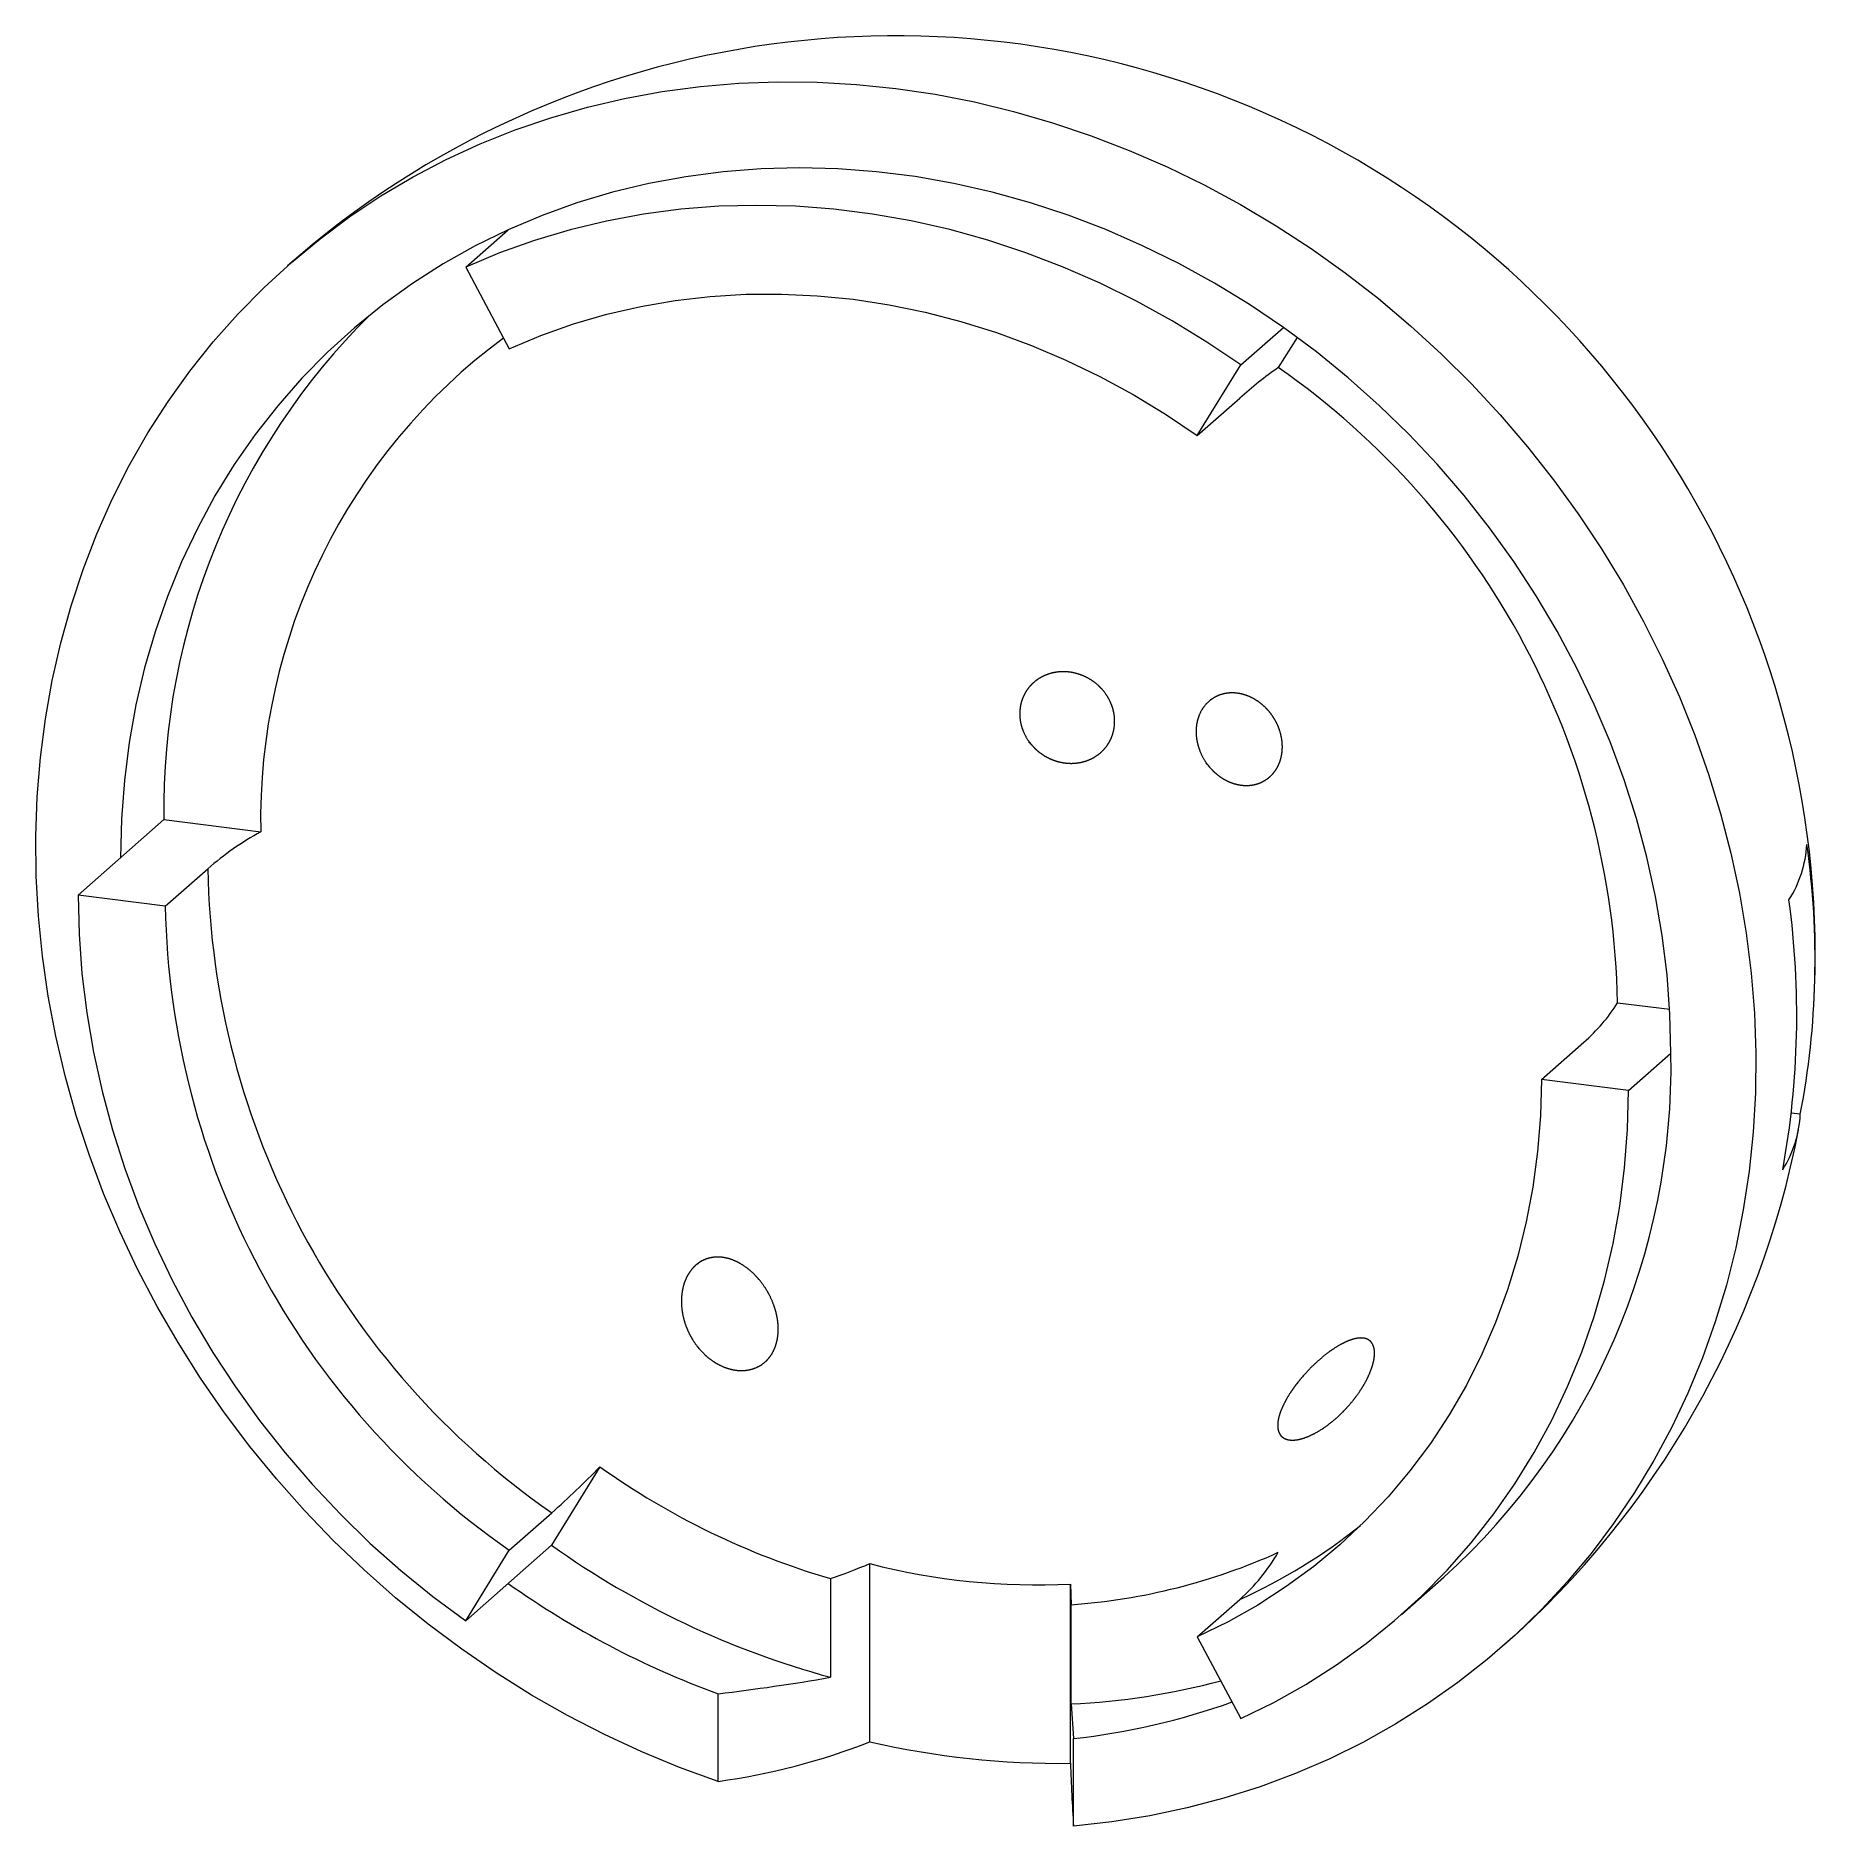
# Paper-space layout '_Dimétrica' of a CAD drawing. Header units: millimetres. Extents: x -70 to 75, y -71 to 75.
import ezdxf

# ---------------------------------------------------------------- set-up
doc = ezdxf.new("R2010")
doc.units = ezdxf.units.MM

psp = doc.layouts.new('_Dimétrica')

# ---------------------------------------------------------------- linework, layer by layer
at = {"color": 7, "linetype": 'Continuous', "lineweight": 15}
for p, q in [((-35.08182814629546, 56.12285020593992), (-31.61700491927608, 59.17853707117852)), ((-35.08182814629546, 56.12285020593992), (-31.52725362874369, 49.46964189616247)), ((28.15218169225722, 48.15611380829444), (31.61700491927659, 51.21180067353303)), ((32.73110259381792, 50.40771514004512), (31.2054634325022, 47.93655353481029)), ((24.5976071747054, 42.3985740876014), (28.15218169225722, 48.15611380829444)), ((24.5976071747054, 42.3985740876014), (28.06243040172466, 45.45426095283987)), ((-66.6988330655712, 4.911049532407038), (-59.69847593343047, 11.08478421931721)), ((-59.69847593343047, 11.08478421931721), (-51.80432514963878, 10.09021470619752)), ((-59.58968403046771, 4.015380943322599), (-56.12486080344859, 7.07106780856099)), ((-59.58968403046771, 4.015380943322599), (-66.6988330655712, 4.911049532407038)), ((58.87539295988192, -3.854119062853673), (63.13509325461375, -4.390790854943798)), ((52.66003757642925, -10.12675467379858), (56.12486080344847, -7.071067808560095)), ((59.76918661153272, -11.02242326288285), (63.23400983855194, -7.966736397644374)), ((59.76918661153272, -11.02242326288285), (52.66003757642925, -10.12675467379858)), ((73.78712246314042, -12.94996704598213), (73.0465295534442, -12.85666110975289)), ((-24.13439562225809, -41.70045789146726), (-28.08147101415388, -48.09375285186191)), ((-31.52725362874302, -48.50994781807896), (-28.06243040172379, -45.45426095284049)), ((-35.08182814629471, -54.26748753877209), (-28.08147101415388, -48.09375285186191)), ((-35.08182814629471, -54.26748753877209), (-31.52725362874302, -48.50994781807896)), ((-2.126781554957163, -64.12855721634118), (-2.126781554957163, -49.5989283874787)), ((-5.334373619212083, -50.82066594214687), (-5.334373619212166, -58.86821116789265)), ((41.24837393058218, -53.75568686470064), (44.71319715760141, -50.69999999946217)), ((14.24296951271531, -51.26905991606116), (14.3093276619954, -52.94941330879936)), ((14.24296951271531, -65.88146166120775), (14.24296951271531, -51.26905991606116)), ((24.59760717470506, -55.58101562663949), (28.06243040172401, -52.52532876140124)), ((14.3093276619954, -61.04132737108382), (14.3093276619954, -52.94941330879936)), ((24.59760717470506, -55.58101562663949), (28.15218169225678, -62.23422393641696)), ((-14.49892237422419, -67.3574418253467), (-14.49892237422419, -60.20921106742441)), ((14.3093276619954, -61.04132737108384), (14.49892237422419, -63.86259610184752)), ((14.49892237422419, -71.01082685976982), (14.49892237422419, -63.86259610184754))]:
    psp.add_line(p, q, dxfattribs=at)
at = {"color": 7, "linetype": 'Continuous', "lineweight": 15, "flags": 128}
for points in [[(-14.49892237422419, -67.3574418253467), (-17.6287618772666, -66.22088601729685), (-20.72157288635367, -64.94523594416586), (-23.77085907834302, -63.5331710568052), (-26.77021555219198, -61.98765733980921), (-29.7133422821906, -60.31194108158583), (-32.59405735090813, -58.50954205566032), (-35.40630993405799, -56.58424612753477), (-38.14419301000695, -54.54009730263245), (-40.8019557672327, -52.38138923202959), (-43.37401568366839, -50.11265619381673), (-45.85497025256219, -47.73866356903292), (-48.23960833022191, -45.26439783217754), (-50.52292108180942, -42.69505607732442), (-52.70011250219347, -40.03603510183807), (-54.76660948976261, -37.29292007062135), (-56.71807145203815, -34.47147278470483), (-58.55039942291134, -31.5776195788192), (-60.25974467235417, -28.61743887337126), (-61.84251679051952, -25.59714840697029), (-63.29539122925035, -22.52309217632223), (-64.61531628515719, -19.40172711092373), (-65.79951950959652, -16.23960951054564), (-66.84551353208575, -13.04338127399329), (-67.75110128492331, -9.81975594806937), (-68.5143806180396, -6.575504626043328), (-69.13374829438544, -3.31744172524652), (-69.60790335746603, -0.05241067366716472), (-69.93584986394686, 3.212730464390561), (-70.11689897559202, 6.471123393390322), (-70.15067040614076, 9.71592399213317), (-70.03709322008322, 12.94031668955442), (-69.77640598165756, 16.13752878055217), (-69.36915625375559, 19.30084465177766), (-68.81619944778923, 22.42361988750662), (-68.11869702693384, 25.49929522596304), (-67.27811406652224, 28.52141033678046), (-66.2962161767138, 31.48361739066195), (-65.17506579390262, 34.37969439273613), (-63.91701784865396, 37.20355825160315), (-62.52471481926892, 39.94927755661963), (-61.0010811813668, 42.61108503658427), (-59.34931726514338, 45.18338967365541), (-57.57289253320835, 47.66078844705554), (-55.6755382931207, 50.03807768189559), (-53.66123985992976, 52.31026397928149), (-51.53422818518372, 54.47257470474434), (-49.29897096998886, 56.52046801296434), (-46.96016328078591, 58.44964238773105), (-44.52271768755484, 60.25604567710253), (-41.99175394516237, 61.93588360478491), (-39.37258823952607, 63.48562773985465), (-36.67072202118314, 64.9020229080836), (-33.89183044971823, 66.18209402929931), (-31.0417504733228, 67.32315236641952), (-28.12646856852382, 68.32280117303436), (-25.15210816583455, 69.17894072767447), (-22.1249167877389, 69.88977274418991), (-19.05125292602579, 70.45380414897686), (-15.93757268603698, 70.86985021711774), (-12.79041622588159, 71.13703706084736), (-9.616394019101236, 71.25480346511857), (-6.42217296964052, 71.22290206641156), (-3.214462408287695, 71.0413998723107), (4.753142324176451e-13, 70.71067812075793), (3.214462408288647, 70.23143147927797), (6.422172969641467, 69.60466658585783), (9.616394019102183, 68.83169993454439), (12.79041622588253, 67.9141551102029), (15.93757268603792, 66.853959378243), (19.05125292602672, 65.65333963647674), (22.12491678773982, 64.31481773761047), (25.15210816583546, 62.84120519219646), (28.12646856852473, 61.23559726316984), (31.0417504733237, 59.50136646437517), (33.89183044971912, 57.64215547673913), (36.670722021184, 55.66186949696789), (39.37258823952692, 53.56466803484113), (41.99175394516319, 51.35495617633164), (44.52271768755564, 49.03737533090227), (46.9601632807867, 46.61679348241508), (49.29897096998963, 44.09829496413006), (51.53422818518447, 41.48716977927091), (53.66123985993048, 38.78890248958948), (55.67553829312139, 36.00916069526787), (57.57289253320902, 33.15378313035584), (59.34931726514402, 30.22876739874863), (61.0010811813674, 27.24025737646491), (62.52471481926951, 24.19453030668638), (63.91701784865452, 21.0979836146649), (65.17506579390314, 17.95712147019222), (66.2962161767143, 14.7785411258571), (67.27811406652269, 11.56891905978578), (68.11869702693427, 8.3349969519726), (68.81619944778961, 5.08356752365655), (69.36915625375593, 1.821460269487967), (69.77640598165786, -1.444472887545954), (70.0370932200835, -4.707371988305387), (70.150670406141, -7.960383446561734), (70.11689897559224, -11.19667444467542), (69.93584986394701, -14.40944728565017), (69.60790335746616, -17.59195367141773), (69.13374829438553, -20.73750887736223), (68.51438061803964, -23.83950579331108), (67.75110128492331, -26.89142880149989), (66.84551353208572, -29.88686746236134), (65.79951950959645, -32.81952997939155), (64.61531628515706, -35.68325641481149), (63.29539122925016, -38.47203162826464), (61.84251679051932, -41.17999791137347), (60.25974467235392, -43.80146729161648), (58.55039942291106, -46.33093347968216), (56.71807145203783, -48.76308343520459), (54.76660948976224, -51.09280852658764), (52.70011250219305, -53.31521526147694), (50.52292108180896, -55.42563556534053), (48.23960833022142, -57.41963658656868), (45.85497025256166, -59.2930300074976), (43.37401568366783, -61.04188084179951), (40.8019557672321, -62.66251569976063), (38.14419301000633, -64.15153050408614), (35.40630993405732, -65.50579764002549), (32.59405735090744, -66.72247252479933), (29.71334228218988, -67.79899958252946), (26.77021555219124, -68.73311761212149), (23.77085907834224, -69.52286453682531), (20.72157288635287, -70.16658152549715), (17.62876187726576, -70.6629164769067), (14.49892237422419, -71.01082685976982)], [(31.61700491927659, 51.21180067353303), (28.84802919552276, 53.08048300723671), (26.00733272583118, 54.81719889670909), (23.1019779292118, 56.41763059260826), (20.13918797546297, 57.87779916957071), (17.12632882723327, 59.19407441844685), (14.07089092707779, 60.36318387157277), (10.98047057503769, 61.38222093864059), (7.862751043041438, 62.24865213293994), (4.725483473080179, 62.960323370005), (1.576467606647482, 63.51546532300797), (-1.576467606646969, 63.91269782158435), (-4.72548347307967, 64.15103328315385), (-7.862751043040921, 64.22987916820632), (-10.98047057503718, 64.14903945344847), (-14.07089092707729, 63.90871511914842), (-17.12632882723278, 63.50950364946726), (-20.13918797546248, 62.95239754701926), (-23.10197792921133, 62.23878186535392), (-26.00733272583073, 61.3704307654947), (-28.8480291955223, 60.34950310509511), (-31.61700491927608, 59.17853707117852)], [(28.15218169225722, 48.15611380829444), (25.38320596850338, 50.0247961419981), (22.54250949881181, 51.76151203147049), (19.63715470219243, 53.36194372736966), (16.6743647484436, 54.82211230433211), (13.6615056002139, 56.13838755320824), (10.60606770005842, 57.30749700633417), (7.515647348018329, 58.32653407340199), (4.397927816022077, 59.19296526770133), (1.260660246060821, 59.90463650476641), (-1.888355620371873, 60.45977845776938), (-5.041290833666318, 60.85701095634575), (-8.190306700099017, 61.09534641791525), (-11.32757427006027, 61.17419230296775), (-14.44529380205652, 61.09335258820989), (-17.53571415409662, 60.85302825390984), (-20.59115205425211, 60.45381678422869), (-23.6040112024818, 59.8967106817807), (-26.56680115623065, 59.18309500011537), (-29.47215595285004, 58.31474390025615), (-32.31285242254162, 57.29381623985656), (-35.08182814629546, 56.12285020593992)], [(-31.61700491927608, 59.17853707117852), (-34.30737578715713, 57.86044386980512), (-36.91245311328723, 56.39850048835513), (-39.42576026497202, 54.79634154842179), (-41.84104876463034, 53.05795026956942), (-44.15231382449397, 51.1876485664219), (-46.35380927545618, 49.190086303702), (-48.44006185295352, 47.07022973593512), (-50.40588480436386, 44.83334916055785), (-52.24639078409072, 42.48500581512832), (-53.95700400427438, 40.03103805121329), (-55.5334716109216, 37.47754681932631), (-56.97187425717056, 34.83088050100345), (-58.26863584740492, 32.09761912572648), (-59.42053242799079, 29.28455801193292), (-60.42470020253351, 26.39869087278361), (-61.27864265172674, 23.44719242868993), (-61.98023674009278, 20.43740056982836), (-62.52773819418328, 17.37679811298932), (-62.91978583911782, 14.27299419811563), (-63.15540498267927, 11.13370537078168), (-63.23400983855198, 7.966736397645519)], [(-31.52725362874369, 49.46964189616247), (-28.9449768309895, 50.55745117116533), (-26.29286070331059, 51.49831056141395), (-23.57817451166659, 52.28964123671798), (-20.80835902221328, 52.92927421470113), (-17.99100610667973, 53.41545630583109), (-15.13383793357563, 53.74685491879016), (-12.24468580226412, 53.9225617130155), (-9.331468677914618, 53.94209508839732), (-6.40217148616975, 53.80540150531149), (-3.464823227019118, 53.51285563136776), (-0.5274749678684919, 53.06525931447201), (2.401822223876379, 52.4638393850168), (5.315039348225872, 51.7102442932246), (8.204191479537382, 50.80653959086025), (11.06135965264149, 49.75520226969718), (13.87871256817503, 48.55911397225514), (16.64852805762834, 47.22155309341836), (19.36321424927233, 45.74618579458298), (22.01533037695124, 44.13705595496361), (24.5976071747054, 42.3985740876014)], [(63.23400983855194, -7.966736397644374), (63.15540498267916, -4.779960862567402), (62.91978583911769, -1.58130159164515), (62.52773819418314, 1.621289044187216), (61.98023674009266, 4.819848900001936), (61.2786426517266, 8.00642585202548), (60.42470020253337, 11.17309756787117), (59.42053242799066, 14.3119912027058), (58.26863584740481, 17.41530297238232), (56.97187425717047, 20.47531755487683), (55.53347161092152, 23.48442727179476), (53.95700400427434, 26.43515100225804), (52.2463907840907, 29.32015278215033), (50.40588480436388, 32.13226004247973), (48.44006185295358, 34.8644814415154), (46.35380927545629, 37.51002424636462), (44.15231382449412, 40.06231122077713), (41.84104876463052, 42.51499697719068), (39.42576026497226, 44.86198375236437), (36.91245311328751, 47.09743656737886), (34.30737578715747, 49.21579773431324), (31.61700491927659, 51.21180067353303)], [(-66.69883306557118, 4.911049532407038), (-66.62022820969842, 1.72427399732996), (-66.38460906613702, -1.474385273592399), (-65.99256142120248, -4.676975909424874), (-65.445059967112, -7.875535765239712), (-64.74346587874598, -11.06211271726336), (-63.88952342955276, -14.22878443310916), (-62.88535565501001, -17.36767806794391), (-61.73345907442413, -20.47098983762054), (-60.43669748418975, -23.53100442011516), (-58.99829483794076, -26.5401141370332), (-57.42182723129353, -29.49083786749657), (-55.71121401110982, -32.37583964738895), (-53.87070803138292, -35.18794690771846), (-51.90488507997253, -37.92016830675419), (-49.81863250247515, -40.56571111160349), (-47.61713705151289, -43.11799808601606), (-45.30587199164921, -45.57068384242967), (-42.89058349199082, -47.91767061760343), (-40.37727634030598, -50.15312343261797), (-37.7721990141758, -52.27148459955239), (-35.0818281462947, -54.26748753877209)], [(52.66003757642925, -10.12675467379858), (52.58312040529378, -13.07763278594843), (52.35257971650693, -16.00104144094653), (51.96904740607199, -18.88896777887318), (51.43357470939284, -21.73349619437343), (50.74762931991083, -24.52683003278111), (49.91309136625906, -27.26131296020743), (48.93224825896046, -29.92944994901988), (47.80778842079458, -32.52392782119204), (46.54279391801757, -35.03763529321624), (45.14073201263285, -37.46368246763734), (43.60544565886698, -39.79541971778272), (41.94114296989915, -42.02645591392679), (40.15238568371559, -44.15067594093333), (38.24407665970271, -46.16225745936107), (36.22144644025041, -48.0556868640913), (34.09003891419891, -49.82577439673631), (31.85569612142478, -51.46766837040642), (29.52454224021576, -52.97686846784642), (27.10296680132373, -54.34923807649248), (24.59760717470506, -55.58101562663949)], [(28.15218169225678, -62.23422393641696), (30.84255256013787, -60.91613073504354), (33.44762988626802, -59.45418735359355), (35.96093703795286, -57.8520284136602), (38.37622553761121, -56.1136371348078), (40.68749059747488, -54.24333543166026), (42.88898604843712, -52.24577316894035), (44.97523862593448, -50.12591660117342), (46.94106157734485, -47.88903602579611), (48.78156755707171, -45.54069268036653), (50.4921807772554, -43.08672491645145), (52.06864838390261, -40.53323368456444), (53.50705103015158, -37.88656736624151), (54.80381262038592, -35.15330599096448), (55.95570920097177, -32.34024487717087), (56.95987697551448, -29.4543777380215), (57.81381942470767, -26.50287929392776), (58.51541351307367, -23.49308743506612), (59.06291496716412, -20.43248497822701), (59.45496261209863, -17.32868106335325), (59.69058175566001, -14.18939223601923), (59.76918661153272, -11.02242326288285)]]:
    psp.add_lwpolyline(points, dxfattribs=at)
at = {"color": 7, "linetype": 'Continuous', "lineweight": 15}
for centre, radius, start, end in [((-8.171241461241152e-14, -1.37371595580286e-13), 75.00000000003308, 356.8698416186343, 131.4096221099593), ((-2.956585559978507, 11.92016650607698), 56.74803949668986, 134.7534556942807, 180.8434759795701), ((-2.946068018864646, 11.06063675191586), 48.86789343529818, 126.4793895219778, 181.1378583896707), ((48.81821564858495, 22.40464042113848), 31.01753742432197, 124.5991867457961, 132.0024897421347), ((-5.688637877593732, -5.061533372337895), 64.57531980019344, 1.071365590656082, 55.1566702687642), ((-39.12105547979865, -12.6611317194686), 26.04782320460882, 119.1385024994923, 130.7524236380833), ((64.77588519087864, 9.634413823051828), 9.563761707855605, 327.7052981535521, 356.4633120500848), ((8.484519724514115, -0.3598736343792084), 66.50519059856707, 349.0874843683246, 8.12929051760768), ((9.355017634209117, 8.295609417617165), 65.49132753550458, 181.0713655906571, 235.1566702687674), ((3.766182843573068, -4.880688113774115), 69.73127655976973, 349.5963890407294, 7.751744248375439), ((5.890194407191468, 5.239922552379391), 65.49132753550607, 181.0713655906576, 235.1566702687666), ((47.33508932321433, 3.228643163318632), 13.54046265010825, 310.4774357153606, 328.460835979654), ((6.921021265363724, -8.940540966653584), 56.32140780717976, 312.1449937286727, 0.990700949945905), ((64.34466576238809, -12.44134437014154), 9.45614538657068, 327.8533932149335, 356.9167137804361), ((-7.579122514774402e-13, 4.002724078115232e-13), 75.00000000000082, 311.4096221099613, 349.0761243470811), ((-79.7187775319868, 12.53177930424533), 77.65796200994853, 311.6959620389836, 315.7054330334), ((12.34584732656524, 9.561515126588684), 62.91739030911145, 234.5626959144811, 253.6796910369608), ((13.50163113336841, 10.29759826116983), 71.68475618300327, 234.5436255272621, 254.7660080536365), ((-20.17052526485732, -7.047789492623217), 46.21878523195785, 288.7233087842044, 292.979296539748), ((11.5832564453584, 3.720743146962695), 55.05408717353161, 255.5799673770235, 272.7690891279146), ((10.8059161991035, -3.594792152604926), 49.47880881094246, 274.0602998211721, 294.3486803704091), ((17.3112126862403, -40.54609939638605), 16.09629207443047, 311.9076036636434, 329.6773165329822), ((10.41351445606908, 7.970875769952189), 72.58893682907589, 234.6182850182267, 249.9281167727309), ((-33.48811549693907, 101.5514300586274), 162.8714047123162, 276.6953480020718, 279.9540726250181), ((11.59389026338491, -3.07961274156487), 58.02528727252942, 272.6822779131831, 284.893163928442), ((8.280802665874896, -7.361044137301083), 56.84268103379453, 276.2802531665049, 289.6862786001097), ((-21.68174649215378, -14.51730838538959), 53.32609740325636, 277.7410545375602, 291.5125702828334), ((13.41749615903008, 3.721829636089178), 69.60818605361021, 257.0964178124344, 270.6794782421476), ((206.3305275353895, -58.86745327231851), 192.2155723680931, 182.0912057849599, 183.6221191678771)]:
    psp.add_arc(centre, radius, start, end, dxfattribs=at)
at = {"color": 8, "linetype": 'Continuous', "lineweight": 15}
psp.add_arc((8.547071087909744, -9.632952430478818), 47.12329780969019, 294.4647915022507, 308.5528641624247, dxfattribs=at)
at = {"color": 7, "linetype": 'Continuous', "lineweight": 15}
for points, knots in [([(10.83859455213423, 17.4304243850891), (11.37043799431177, 16.85571956816303), (11.56270650485684, 16.68279501268926), (11.97584715601615, 16.37252721986476), (12.19929383218079, 16.23401408029488), (12.66304206195516, 16.0015155747586), (12.90206677346899, 15.90749460845313), (13.39423010459197, 15.76333062052424), (13.64915011771366, 15.71345194191973), (14.15225440838552, 15.66264827887839), (14.40281474263642, 15.66071550090634), (14.9019107128751, 15.70477527183001), (15.14750217213386, 15.75099583820459), (15.61630026722457, 15.88794467861744), (15.84271647626945, 15.97931313211686), (16.27289402950166, 16.20725955546738), (16.47150230950611, 16.34086304722566), (16.83672753539526, 16.64618453749006), (17.00489461477348, 16.82018636730342), (17.29678814521683, 17.19610580249342), (17.42115182051307, 17.3976005371732), (17.62666808366826, 17.82769440878512), (17.70742720271135, 18.05736027319195), (17.817654887957, 18.52416656272971), (17.8485118143337, 18.76365162479603), (17.86013237518463, 19.25518303967329), (17.8404821997534, 19.50181421994654), (17.75263194670368, 19.98846471571603), (17.68350779923686, 20.23212755677514), (17.49832118054582, 20.70404750529634), (17.38370398861336, 20.93007447059256), (17.11130939481301, 21.36265999403125), (16.9517457955202, 21.57058260366194), (16.60163494358132, 21.94953798228737), (16.41017128204493, 22.12270247693322), (15.99398512986248, 22.43596388152659), (15.77118242116556, 22.57400908541174), (15.31065964337323, 22.8054834330264), (15.06983950011201, 22.90076153948929), (14.57355677255451, 23.0462621163699), (14.32381705401827, 23.09504426636846), (13.82124522813344, 23.14624890484611), (13.56563708931356, 23.14824667373867), (13.06830484451966, 23.10425367675343), (12.8262061858622, 23.05894513345471), (12.3551455172696, 22.92170679422111), (12.12564584781858, 22.82882098915332), (11.6998954503016, 22.60339390472638), (11.50093839719558, 22.47030750422624), (11.1317795249511, 22.16205415194628), (10.96519867402261, 21.98942243589304), (10.67434508995882, 21.61565127356388), (10.54797398509348, 21.41172618860535), (10.34116194918621, 20.97913682325643), (10.26200332124685, 20.75415673611847), (10.15113739617061, 20.28720338337506), (10.11966911229101, 20.04259078788283), (10.10807265804408, 19.55494647305846), (10.12708213393989, 19.31057394622272), (10.21517828701327, 18.82071710474599), (10.28468972093377, 18.5765125525411), (10.55998929382802, 17.87418715360981), (10.83859455213423, 17.4304243850891), (11.37043799431177, 16.85571956816303)], [-0.06250000000000011, -0.06250000000000011, 0, 0, 0.03125000000000004, 0.03125000000000004, 0.06250000000000008, 0.06250000000000008, 0.09375000000000012, 0.09375000000000012, 0.1250000000000002, 0.1250000000000002, 0.1562500000000001, 0.1562500000000001, 0.1875000000000001, 0.1875000000000001, 0.21875, 0.21875, 0.25, 0.25, 0.2812499999999999, 0.2812499999999999, 0.3124999999999998, 0.3124999999999998, 0.3437499999999998, 0.3437499999999998, 0.3749999999999997, 0.3749999999999997, 0.4062499999999997, 0.4062499999999997, 0.4374999999999997, 0.4374999999999997, 0.4687499999999997, 0.4687499999999997, 0.4999999999999997, 0.4999999999999997, 0.5312499999999996, 0.5312499999999996, 0.5624999999999997, 0.5624999999999997, 0.5937499999999997, 0.5937499999999997, 0.6249999999999996, 0.6249999999999996, 0.6562499999999996, 0.6562499999999996, 0.6874999999999996, 0.6874999999999996, 0.7187499999999997, 0.7187499999999997, 0.7499999999999997, 0.7499999999999997, 0.7812499999999997, 0.7812499999999997, 0.8124999999999998, 0.8124999999999998, 0.8437499999999998, 0.8437499999999998, 0.8749999999999998, 0.8749999999999998, 0.9062499999999999, 0.9062499999999999, 0.9374999999999999, 0.9374999999999999, 1, 1, 1.03125, 1.03125]), ([(25.28290325789638, 15.72177818277364), (25.79437674195773, 15.13004412979058), (25.97737776917898, 14.95121466256301), (26.36725570445433, 14.62870812592544), (26.57651432676387, 14.4837924094031), (27.00787467383575, 14.23838169146665), (27.22880051946212, 14.13789867558858), (27.68100501701344, 13.98080348256691), (27.9139083261112, 13.924405280161), (28.3709954504888, 13.86111387234516), (28.59736246843719, 13.85314907288187), (29.04565388570134, 13.88557620732317), (29.26498891327442, 13.92628329236932), (29.68094029468031, 14.05311502505334), (29.88041184134553, 14.13978464991999), (30.25658680207992, 14.35935330035125), (30.42869664851067, 14.48933010196995), (30.74191359717455, 14.7884785155777), (30.88429991772316, 14.95991762100261), (31.12741376727172, 15.33205209667309), (31.22871762213006, 15.53227443927093), (31.39079391093967, 15.96105489019793), (31.45115424280041, 16.19070571135703), (31.5251307288186, 16.6587255218552), (31.53987336260737, 16.89942615904499), (31.52343779648898, 17.39463977981694), (31.49218777612429, 17.64366458114743), (31.3862321468749, 18.13620869122981), (31.31048694236452, 18.38341468268274), (31.11753514451491, 18.86329288105264), (31.00173345653793, 19.09374659814211), (30.73225827861659, 19.53606510673318), (30.57691250546576, 19.74932690298539), (30.24029199717727, 20.13944012964441), (30.05806428923144, 20.31846925460381), (29.66539116484692, 20.64403541051059), (29.45678949760675, 20.7884612867024), (29.02851690104442, 21.03275638786405), (28.80598041377849, 21.13455032066175), (28.34997379180097, 21.29315922496355), (28.12181650865726, 21.3483540805381), (27.6652032793611, 21.4120986154742), (27.43425533172023, 21.42029179966328), (26.98737672839712, 21.38794214380772), (26.77113815695709, 21.34809761829209), (26.35306659471864, 21.22107313214907), (26.15074270911679, 21.13291887346102), (25.7783266440106, 20.91579153247929), (25.60582268873362, 20.7863424948797), (25.13077066023533, 20.33330900085794), (24.88423323206186, 19.95716256241446), (24.6395273457312, 19.31021777062342), (24.58035469597453, 19.08525158048641), (24.50581577278221, 18.61709711376352), (24.49081213191196, 18.37125422650399), (24.5070758011524, 17.88000812789019), (24.53763855071015, 17.63325411790323), (24.64403128371, 17.13746243894514), (24.72015896272365, 16.88975499738624), (25.00713906997533, 16.17552216413237), (25.28290325789638, 15.72177818277364), (25.79437674195773, 15.13004412979058)], [-0.06249999999999989, -0.06249999999999989, 0, 0, 0.03124999999999983, 0.03124999999999983, 0.06249999999999967, 0.06249999999999967, 0.0937499999999995, 0.0937499999999995, 0.1249999999999993, 0.1249999999999993, 0.1562499999999994, 0.1562499999999994, 0.1874999999999994, 0.1874999999999994, 0.2187499999999995, 0.2187499999999995, 0.2499999999999996, 0.2499999999999996, 0.2812499999999996, 0.2812499999999996, 0.3124999999999997, 0.3124999999999997, 0.3437499999999997, 0.3437499999999997, 0.3749999999999998, 0.3749999999999998, 0.4062499999999998, 0.4062499999999998, 0.4374999999999999, 0.4374999999999999, 0.4687499999999999, 0.4687499999999999, 0.5, 0.5, 0.53125, 0.53125, 0.5625000000000001, 0.5625000000000001, 0.5937500000000001, 0.5937500000000001, 0.6250000000000002, 0.6250000000000002, 0.6562500000000001, 0.6562500000000001, 0.6875000000000001, 0.6875000000000001, 0.71875, 0.71875, 0.75, 0.75, 0.8125, 0.8125, 0.84375, 0.84375, 0.8750000000000001, 0.8750000000000001, 0.9062500000000001, 0.9062500000000001, 0.9375000000000001, 0.9375000000000001, 1, 1, 1.03125, 1.03125]), ([(-15.43771597027823, -24.74342349945694), (-15.82840968637833, -24.90328976413433), (-16.05826116793101, -25.045509057322), (-16.36591567223299, -25.30166000008547), (-16.46273386748809, -25.39495760195268), (-16.64104854872064, -25.59145864880429), (-16.72266017648858, -25.69454477885149), (-16.94742160197461, -26.01656117657059), (-17.07144931236836, -26.25041757027351), (-17.26789452192656, -26.73337154470311), (-17.3410227656863, -26.98253360788343), (-17.4443891269556, -27.49365478108367), (-17.47454516659444, -27.75740712080985), (-17.49357168650722, -28.28760063108398), (-17.48273495187103, -28.55323014997825), (-17.42300121113071, -29.08536903438984), (-17.37377452026413, -29.35304347496874), (-17.23769261276045, -29.88399307639216), (-17.15167025707588, -30.14471545138058), (-16.94386137076108, -30.65676547259729), (-16.82209304628282, -30.90809723986747), (-16.53978031500485, -31.40071066009324), (-16.37811272840646, -31.64302599373578), (-16.02165009575574, -32.10099596802461), (-15.82607576562305, -32.31851543348921), (-15.39522436052214, -32.727546364718), (-15.15841895779906, -32.91958157873231), (-14.65758689088719, -33.256847728057), (-14.39012765856104, -33.40503837101903), (-13.8241974298123, -33.64630444866155), (-13.53385246719714, -33.73626170090573), (-13.08579817071003, -33.81888053296608), (-12.93432544008789, -33.83738904221502), (-12.63741518655398, -33.85462497880941), (-12.49067779893826, -33.85364497241751), (-12.05571051134782, -33.82146528920506), (-11.77093701339291, -33.7592577179268), (-11.25400285040769, -33.56484346848311), (-11.01432849357692, -33.43032308473239), (-10.5967175415783, -33.11028722831104), (-10.41412513607638, -32.9218868859804), (-10.10886255085091, -32.51230517220283), (-9.985551686859965, -32.29195784219566), (-9.788469251140707, -31.82453498984766), (-9.715456014967536, -31.57734170898821), (-9.618051859816038, -31.07695995637869), (-9.592619125899837, -30.82139237330646), (-9.583612648488696, -30.30031206205918), (-9.600475088590919, -30.033670659142), (-9.672721524355545, -29.50477528923523), (-9.727936223950984, -29.24087528268681), (-9.874926531850058, -28.71403430321699), (-9.967519489799377, -28.4494111332828), (-10.29494098304556, -27.67391146030959), (-10.57714325894908, -27.17861230605741), (-11.11052025352327, -26.47377332456612), (-11.30609022748156, -26.2471937482125), (-11.72737211348349, -25.82440920586845), (-11.9541624341752, -25.62648308535466), (-12.44789841216201, -25.26436632480329), (-12.70889410929965, -25.10476987001008), (-13.25909499614839, -24.84121434220589), (-13.55214825356712, -24.73669843993124), (-14.14094997369016, -24.60855716248056), (-14.4453258870289, -24.58377092103646), (-14.88038831228518, -24.61451956683143), (-15.0225298210198, -24.63565952748386), (-15.3009909723054, -24.69994772504825), (-15.43771597027823, -24.74342349945694), (-15.82840968637833, -24.90328976413433)], [-0.015625, -0.015625, 0, 0, 0.03124999999999988, 0.03124999999999988, 0.04687500000000005, 0.04687500000000005, 0.06250000000000022, 0.06250000000000022, 0.09375000000000062, 0.09375000000000062, 0.125000000000001, 0.125000000000001, 0.1562500000000014, 0.1562500000000014, 0.1875000000000018, 0.1875000000000018, 0.2187500000000022, 0.2187500000000022, 0.2500000000000027, 0.2500000000000027, 0.2812500000000031, 0.2812500000000031, 0.3125000000000035, 0.3125000000000035, 0.3437500000000039, 0.3437500000000039, 0.3750000000000044, 0.3750000000000044, 0.4062500000000048, 0.4062500000000048, 0.4375000000000052, 0.4375000000000052, 0.4531250000000053, 0.4531250000000053, 0.4687500000000054, 0.4687500000000054, 0.5000000000000052, 0.5000000000000052, 0.531250000000005, 0.531250000000005, 0.5625000000000048, 0.5625000000000048, 0.5937500000000046, 0.5937500000000046, 0.6250000000000042, 0.6250000000000042, 0.6562500000000037, 0.6562500000000037, 0.6875000000000031, 0.6875000000000031, 0.7187500000000026, 0.7187500000000026, 0.750000000000002, 0.750000000000002, 0.8125000000000011, 0.8125000000000011, 0.8437500000000009, 0.8437500000000009, 0.8750000000000006, 0.8750000000000006, 0.9062500000000003, 0.9062500000000003, 0.9375000000000001, 0.9375000000000001, 0.9687499999999999, 0.9687499999999999, 0.984375, 0.984375, 1, 1, 1.03125, 1.03125]), ([(32.81069423412342, -34.79569355512511), (32.27103068600326, -35.51157930085251), (31.96063851158277, -35.99207056021003), (31.58485766545314, -36.72028475552334), (31.4762287705671, -36.96235302164202), (31.30263913618271, -37.43246741882052), (31.2363913003333, -37.66345911128709), (31.15660593975386, -38.1081953834328), (31.14379350892597, -38.31663967103226), (31.17203376061294, -38.60546978887891), (31.18970522383454, -38.69836992110582), (31.24156245471352, -38.87019031437722), (31.2756495417216, -38.94955499947728), (31.36063725590841, -39.09486523643351), (31.41153205894117, -39.1608154293491), (31.5313443915832, -39.27837650536295), (31.60054334453025, -39.32983125435258), (31.75216474515694, -39.41411315326181), (31.83512022292229, -39.44757139071446), (32.01504506240028, -39.49743179658875), (32.11286516408078, -39.51385773873695), (32.42068662938755, -39.53663817753841), (32.64412716255522, -39.51743302184271), (33.12039027485311, -39.41815709386856), (33.3653502638984, -39.33984643680392), (33.86623638681093, -39.13501996261827), (34.11975118373957, -39.00902288743988), (34.6174344572328, -38.72450763160626), (34.86393721065168, -38.56496902278798), (35.59660769531783, -38.03909223624535), (36.05472443686272, -37.64192260066156), (36.69697791325053, -36.99282708835237), (36.9044781011189, -36.7659989746192), (37.29436108325488, -36.30546414486219), (37.47813948699753, -36.0704756430633), (37.82340197728426, -35.59108137863865), (37.98557657122485, -35.34553718526018), (38.28260514772271, -34.84943261148521), (38.41597219028634, -34.60160487690867), (38.65061750192013, -34.10669153204851), (38.75197062646824, -33.85960008755073), (38.91681252290283, -33.36671295096931), (38.97837099217411, -33.12639067303265), (39.05211963944537, -32.66481750498106), (39.06419700695518, -32.44024157366643), (39.03561272401272, -32.13512877610354), (39.01845211084781, -32.03849668213034), (38.96733518601389, -31.85651074158652), (38.93294066282277, -31.770460110422), (38.80458076786461, -31.53807833726861), (38.68672446907447, -31.41680214843592), (38.45759207804165, -31.28973999747901), (38.37333787332054, -31.25735747699088), (38.19371335179793, -31.2129802351962), (38.09779052703236, -31.20066881371584), (37.8941662618251, -31.1949758607733), (37.78667857429985, -31.20176262243629), (37.56691269237147, -31.23239350621975), (37.45386712093268, -31.25619553800833), (37.22194517380051, -31.319194940872), (37.10273251131811, -31.35860074467263), (36.86443289265977, -31.44944765133664), (36.74465697686419, -31.50104234127446), (36.38355950104037, -31.67216257214926), (36.13877816064762, -31.80895832653703), (35.65256878709074, -32.11492476138088), (35.41382746686819, -32.28213689011903), (34.70817069887242, -32.8194344767138), (34.24721148955741, -33.22964578028825), (33.60637764667919, -33.87820693880744), (33.40005045255349, -34.10092174500248), (33.00218118707048, -34.55960087871268), (32.81069423412342, -34.79569355512511), (32.27103068600326, -35.51157930085251)], [-0.03125000000000022, -0.03125000000000022, 0, 0, 0.06250000000000047, 0.06250000000000047, 0.09375000000000046, 0.09375000000000046, 0.1250000000000004, 0.1250000000000004, 0.1562500000000004, 0.1562500000000004, 0.1718750000000002, 0.1718750000000002, 0.1875, 0.1875, 0.2031249999999998, 0.2031249999999998, 0.2187499999999996, 0.2187499999999996, 0.2343749999999994, 0.2343749999999994, 0.2499999999999991, 0.2499999999999991, 0.2812499999999987, 0.2812499999999987, 0.3124999999999983, 0.3124999999999983, 0.3437499999999979, 0.3437499999999979, 0.3749999999999974, 0.3749999999999974, 0.437499999999997, 0.437499999999997, 0.4687499999999971, 0.4687499999999971, 0.4999999999999971, 0.4999999999999971, 0.531249999999997, 0.531249999999997, 0.562499999999997, 0.562499999999997, 0.593749999999997, 0.593749999999997, 0.624999999999997, 0.624999999999997, 0.6562499999999971, 0.6562499999999971, 0.671874999999997, 0.671874999999997, 0.6874999999999969, 0.6874999999999969, 0.7187499999999974, 0.7187499999999974, 0.7343749999999977, 0.7343749999999977, 0.7499999999999979, 0.7499999999999979, 0.7656249999999981, 0.7656249999999981, 0.7812499999999983, 0.7812499999999983, 0.7968749999999986, 0.7968749999999986, 0.8124999999999988, 0.8124999999999988, 0.8437499999999989, 0.8437499999999989, 0.874999999999999, 0.874999999999999, 0.9374999999999996, 0.9374999999999996, 0.9687499999999998, 0.9687499999999998, 1, 1, 1.0625, 1.0625])]:
    psp.add_open_spline(points, degree=3, knots=knots, dxfattribs=at)

doc.saveas('drawing.dxf')
